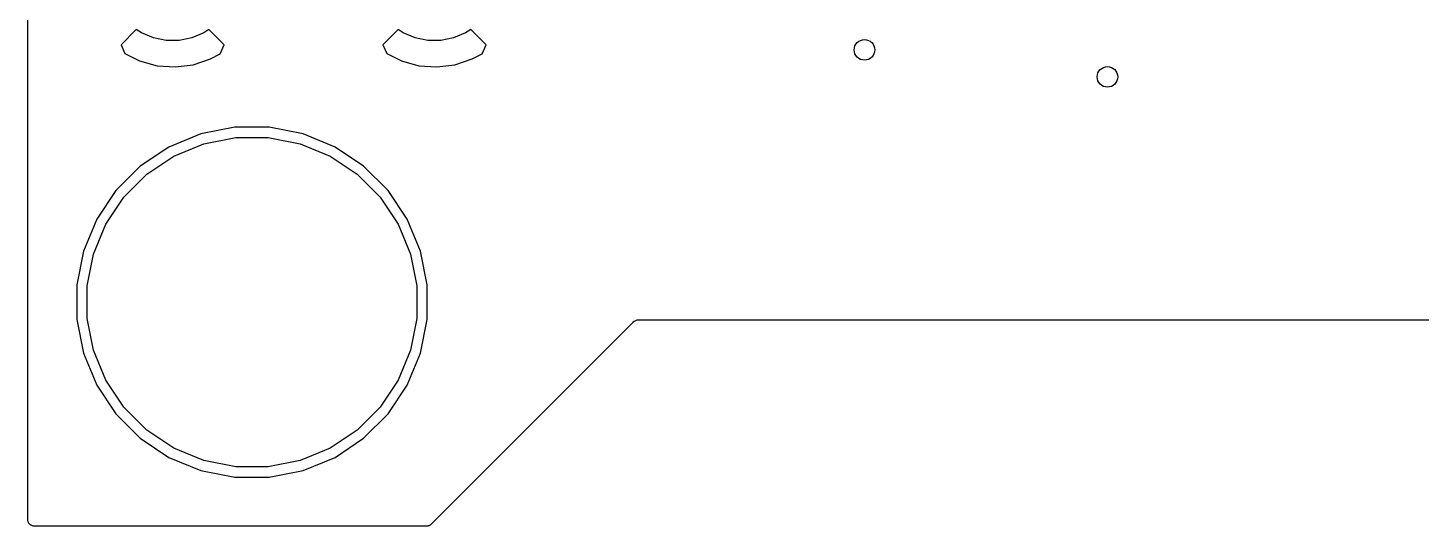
# Model space of a CAD drawing. Extents: x 113.2 to 188.8, y -123.8 to -78.2.
# Drawn here: x 113.15 to 140.19, y -123.85 to -114.17 of the extents above; entities that cross this region are included whole.
import ezdxf

# ---------------------------------------------------------------- set-up
doc = ezdxf.new("R2010")
doc.units = 0
doc.layers.add('BLACK', color=7, linetype='CONTINUOUS')

msp = doc.modelspace()

# ---------------------------------------------------------------- linework, layer by layer
at = {"layer": 'BLACK', "linetype": 'CONTINUOUS'}
for p, q in [((113.151, -123.722), (113.151, -104.253)), ((115.255, -114.204), (114.959, -114.501)), ((115.355, -114.271), (115.255, -114.204)), ((115.588, -114.367), (115.355, -114.271)), ((116.565, -114.271), (116.332, -114.367)), ((116.665, -114.204), (116.565, -114.271)), ((116.961, -114.501), (116.665, -114.204)), ((120.335, -114.204), (120.039, -114.501)), ((120.435, -114.271), (120.335, -114.204)), ((120.668, -114.367), (120.435, -114.271)), ((121.645, -114.271), (121.412, -114.367)), ((121.745, -114.204), (121.645, -114.271)), ((122.041, -114.501), (121.745, -114.204)), ((114.959, -114.501), (115.034, -114.672)), ((115.834, -114.416), (115.588, -114.367)), ((116.086, -114.416), (115.834, -114.416)), ((116.332, -114.367), (116.086, -114.416)), ((116.885, -114.674), (116.961, -114.501)), ((120.039, -114.501), (120.114, -114.672)), ((120.914, -114.416), (120.668, -114.367)), ((121.166, -114.416), (120.914, -114.416)), ((121.412, -114.367), (121.166, -114.416)), ((121.965, -114.674), (122.041, -114.501)), ((115.034, -114.672), (115.319, -114.814)), ((115.319, -114.814), (115.658, -114.907)), ((116.008, -114.932), (116.357, -114.888)), ((116.357, -114.888), (116.692, -114.777)), ((116.692, -114.777), (116.885, -114.674)), ((120.114, -114.672), (120.399, -114.814)), ((120.399, -114.814), (120.738, -114.907)), ((121.088, -114.932), (121.437, -114.888)), ((121.437, -114.888), (121.772, -114.777)), ((121.772, -114.777), (121.965, -114.674)), ((115.658, -114.907), (116.008, -114.932)), ((120.738, -114.907), (121.088, -114.932)), ((116.508, -116.231), (115.889, -116.487)), ((117.165, -116.1), (116.508, -116.231)), ((117.835, -116.1), (117.165, -116.1)), ((118.492, -116.231), (117.835, -116.1)), ((119.111, -116.487), (118.492, -116.231)), ((115.889, -116.487), (115.333, -116.859)), ((115.984, -116.664), (116.567, -116.423)), ((116.567, -116.423), (117.185, -116.3)), ((117.185, -116.3), (117.815, -116.3)), ((117.815, -116.3), (118.433, -116.423)), ((118.433, -116.423), (119.016, -116.664)), ((119.667, -116.859), (119.111, -116.487)), ((115.46, -117.014), (115.984, -116.664)), ((119.016, -116.664), (119.54, -117.014)), ((115.333, -116.859), (114.859, -117.333)), ((115.014, -117.46), (115.46, -117.014)), ((119.54, -117.014), (119.986, -117.46)), ((120.141, -117.333), (119.667, -116.859)), ((114.859, -117.333), (114.487, -117.889)), ((120.513, -117.889), (120.141, -117.333)), ((114.664, -117.984), (115.014, -117.46)), ((119.986, -117.46), (120.336, -117.984)), ((114.487, -117.889), (114.231, -118.508)), ((114.423, -118.567), (114.664, -117.984)), ((120.336, -117.984), (120.577, -118.567)), ((120.769, -118.508), (120.513, -117.889)), ((114.231, -118.508), (114.1, -119.165)), ((114.3, -119.185), (114.423, -118.567)), ((120.577, -118.567), (120.7, -119.185)), ((120.9, -119.165), (120.769, -118.508)), ((114.1, -119.165), (114.1, -119.835)), ((114.3, -119.815), (114.3, -119.185)), ((120.7, -119.185), (120.7, -119.815)), ((120.9, -119.835), (120.9, -119.165)), ((114.1, -119.835), (114.231, -120.492)), ((114.423, -120.433), (114.3, -119.815)), ((120.7, -119.815), (120.577, -120.433)), ((120.769, -120.492), (120.9, -119.835)), ((124.884, -119.903), (120.975, -123.812)), ((124.887, -119.899), (124.884, -119.903)), ((124.891, -119.895), (124.887, -119.899)), ((124.892, -119.894), (124.891, -119.895)), ((124.893, -119.893), (124.892, -119.894)), ((124.916, -119.874), (124.893, -119.893)), ((124.942, -119.86), (124.916, -119.874)), ((124.97, -119.851), (124.942, -119.86)), ((124.999, -119.849), (124.97, -119.851)), ((125, -119.849), (124.999, -119.849)), ((124.999, -119.849), (124.999, -119.849)), ((125.001, -119.849), (125, -119.849)), ((125.007, -119.849), (125.001, -119.849)), ((125.012, -119.849), (125.007, -119.849)), ((125.014, -119.849), (125.012, -119.849)), ((176.986, -119.849), (125.014, -119.849)), ((114.231, -120.492), (114.487, -121.111)), ((114.664, -121.016), (114.423, -120.433)), ((120.577, -120.433), (120.336, -121.016)), ((120.513, -121.111), (120.769, -120.492)), ((114.487, -121.111), (114.859, -121.667)), ((115.014, -121.54), (114.664, -121.016)), ((120.336, -121.016), (119.986, -121.54)), ((120.141, -121.667), (120.513, -121.111)), ((115.46, -121.986), (115.014, -121.54)), ((119.986, -121.54), (119.54, -121.986)), ((114.859, -121.667), (115.333, -122.141)), ((119.667, -122.141), (120.141, -121.667)), ((115.333, -122.141), (115.889, -122.513)), ((115.984, -122.336), (115.46, -121.986)), ((119.54, -121.986), (119.016, -122.336)), ((119.111, -122.513), (119.667, -122.141)), ((116.567, -122.577), (115.984, -122.336)), ((119.016, -122.336), (118.433, -122.577)), ((115.889, -122.513), (116.508, -122.769)), ((117.185, -122.7), (116.567, -122.577)), ((117.815, -122.7), (117.185, -122.7)), ((118.433, -122.577), (117.815, -122.7)), ((118.492, -122.769), (119.111, -122.513)), ((116.508, -122.769), (117.165, -122.9)), ((117.165, -122.9), (117.835, -122.9)), ((117.835, -122.9), (118.492, -122.769)), ((113.152, -123.734), (113.151, -123.722)), ((113.153, -123.746), (113.152, -123.734)), ((113.153, -123.747), (113.153, -123.746)), ((113.157, -123.758), (113.153, -123.747)), ((113.153, -123.747), (113.153, -123.747)), ((113.16, -123.77), (113.157, -123.758)), ((113.16, -123.771), (113.16, -123.77)), ((113.16, -123.77), (113.16, -123.77)), ((113.166, -123.781), (113.16, -123.771)), ((113.171, -123.792), (113.166, -123.781)), ((113.172, -123.792), (113.171, -123.792)), ((113.172, -123.793), (113.172, -123.792)), ((113.179, -123.802), (113.172, -123.793)), ((113.187, -123.811), (113.179, -123.802)), ((113.188, -123.812), (113.187, -123.811)), ((113.187, -123.811), (113.187, -123.811)), ((113.197, -123.819), (113.188, -123.812)), ((113.206, -123.827), (113.197, -123.819)), ((120.964, -123.821), (120.955, -123.828)), ((120.974, -123.813), (120.964, -123.821)), ((120.975, -123.812), (120.974, -123.812)), ((120.974, -123.812), (120.974, -123.812)), ((120.974, -123.812), (120.974, -123.812)), ((120.974, -123.812), (120.974, -123.813)), ((113.207, -123.828), (113.206, -123.827)), ((113.206, -123.827), (113.206, -123.827)), ((113.217, -123.833), (113.207, -123.828)), ((113.228, -123.839), (113.217, -123.833)), ((113.24, -123.843), (113.228, -123.839)), ((113.228, -123.839), (113.228, -123.839)), ((113.228, -123.839), (113.228, -123.839)), ((113.251, -123.847), (113.24, -123.843)), ((113.252, -123.847), (113.251, -123.847)), ((113.264, -123.848), (113.252, -123.847)), ((113.252, -123.847), (113.252, -123.847)), ((113.276, -123.849), (113.264, -123.848)), ((113.277, -123.849), (113.276, -123.849)), ((113.278, -123.849), (113.277, -123.849)), ((113.277, -123.849), (113.277, -123.849)), ((113.277, -123.849), (113.277, -123.849)), ((120.885, -123.849), (113.278, -123.849)), ((120.897, -123.848), (120.885, -123.849)), ((120.908, -123.847), (120.897, -123.848)), ((120.909, -123.847), (120.908, -123.847)), ((120.91, -123.847), (120.909, -123.847)), ((120.921, -123.843), (120.91, -123.847)), ((120.932, -123.84), (120.921, -123.843)), ((120.933, -123.84), (120.932, -123.84)), ((120.944, -123.834), (120.933, -123.84)), ((120.933, -123.84), (120.933, -123.84)), ((120.954, -123.829), (120.944, -123.834)), ((120.955, -123.828), (120.954, -123.829)), ((120.955, -123.828), (120.955, -123.828))]:
    msp.add_line(p, q, dxfattribs=at)
at = {"layer": 'BLACK'}
for centre in [(129.385, -114.6), (134.1, -115.125)]:
    msp.add_circle(centre, 0.2, dxfattribs=at)

doc.saveas('drawing.dxf')
